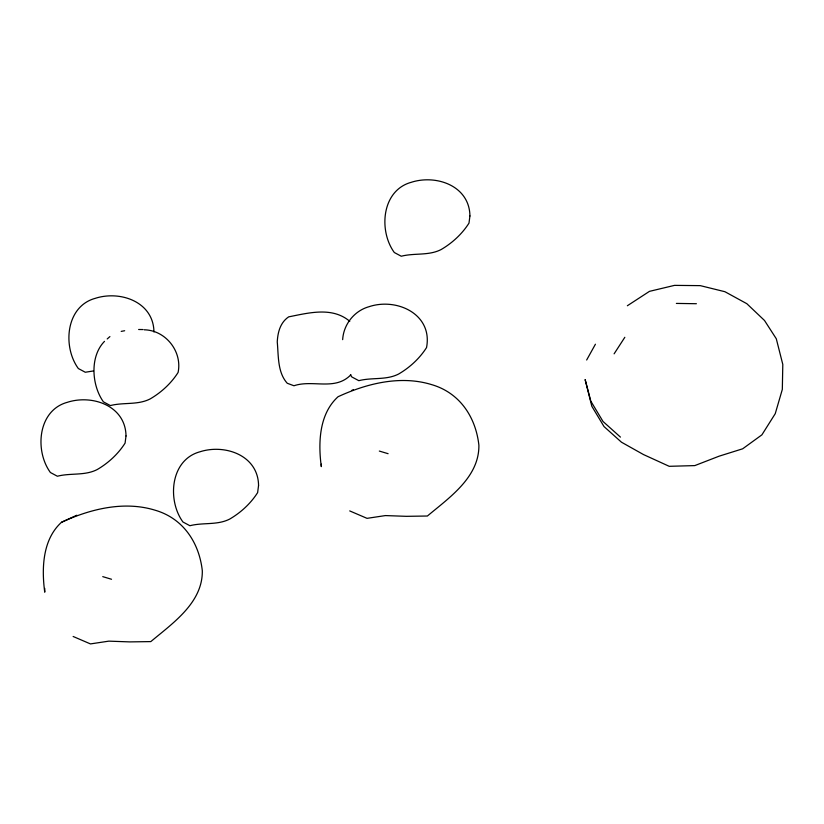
<?xml version="1.0" encoding="UTF-8"?>
<svg xmlns="http://www.w3.org/2000/svg" width="824" height="824" viewBox="0 0 824 824"><rect width="100%" height="100%" fill="white"/><g stroke="black" fill="none" stroke-linecap="round" stroke-linejoin="round"><path stroke-width="1.24" d="M44.743 588.418L44.743 592.178C41.53 568.375 42.518 539.473 61.491 522.292C90.156 509.067 123.734 500.652 154.84 510.128C183.072 518.214 199.161 542.491 202.313 570.764C202.776 602.715 172.793 623.16 150.813 641.597L129.739 641.896L108.84 641.144L90.455 643.915L73.14 636.478M321.319 464.108L321.308 466.611C318.095 442.807 319.094 413.906 338.067 396.725C366.732 383.5 400.31 375.085 431.405 384.551C459.648 392.646 475.736 416.923 478.888 445.197C479.352 477.148 449.358 497.593 427.388 516.02L406.314 516.329L385.416 515.577L367.03 518.347L349.716 510.911M342.66 339.642C343.546 324.326 354.413 310.679 369.245 306.641L369.646 306.497C397.364 297.67 432.899 314.48 426.544 347.574C419.601 358.492 409.796 367.483 398.651 374.014C386.26 380.389 372.015 377.258 358.821 380.678L351.858 376.97L350.447 374.941M586.657 360.006L595.422 344.216M614.107 353.836L624.829 337.294M104.504 341.352C89.6 356.514 91.68 385.385 103.422 401.854L110.375 405.573C123.569 402.143 137.824 405.274 150.215 398.898C161.35 392.378 171.155 383.376 178.097 372.458C182.444 351.539 165.758 330.187 144.097 329.785M107.202 338.963L109.911 336.573M350.921 374.745C335.08 391.173 312.873 379.318 293.962 385.756L287.246 383.263C277.369 372.252 278.584 355.762 277.255 341.96C277.75 332.36 280.212 322.565 288.668 316.859C308.722 312.914 332.309 306.487 349.778 321.329M627.352 305.745L649.466 291.356L674.516 285.372L700.276 285.64L724.904 291.706L746.832 303.696L764.507 320.484L776.29 338.757L782.8 364.455L782.326 389.392L775.25 413.669L761.901 434.845L742.661 448.802L719.146 456.166L694.786 465.601L669.212 466.312L643.462 454.549L621.461 442.2L604.013 426.554L591.828 406.273L585.122 379.555L590.829 401.185L603.003 421.466L620.451 437.111M76.828 515.227L61.491 522.292M351.673 390.463L353.393 389.659M121.2 331.382L124.661 330.733M93.514 370.934L85.294 372.252L78.342 368.534C62.408 346.719 65.673 306.013 95.718 298.206L96.12 298.061C120.984 290.522 153.563 302.14 153.954 331.99M138.628 329.497L142.923 329.548M676.37 303.417L696.393 303.716M379.328 451.068L388.104 453.694M102.753 576.635L111.528 579.262M126.01 435.968L125.083 443.116C118.141 454.034 108.335 463.037 97.201 469.556C84.81 475.932 70.555 472.801 57.361 476.231L50.408 472.512C34.464 450.697 37.739 409.992 67.784 402.184L68.186 402.04C93.05 394.5 125.629 406.108 126.01 435.968M258.561 485.47L257.624 492.618C250.681 503.536 240.876 512.528 229.742 519.058C217.351 525.424 203.106 522.292 189.911 525.722L182.949 522.004C167.014 500.199 170.28 459.483 200.335 451.686L200.726 451.542C225.601 444.002 258.17 455.61 258.561 485.47M469.927 215.97L468.99 223.119C462.048 234.037 452.242 243.039 441.108 249.559C428.717 255.934 414.462 252.803 401.267 256.233L394.315 252.515C378.381 230.699 381.646 189.994 411.691 182.186L412.093 182.042C436.957 174.503 469.536 186.121 469.927 215.97"/></g></svg>
